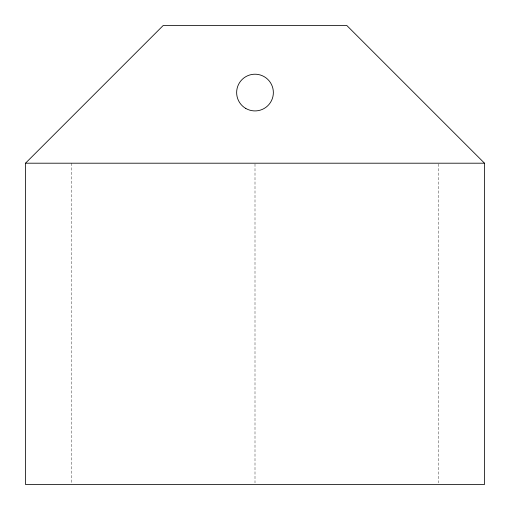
<?xml version="1.0" encoding="UTF-8"?>
<svg xmlns="http://www.w3.org/2000/svg" width="510" height="510" viewBox="0 0 510 510"><rect width="100%" height="100%" fill="white"/><g stroke="black" fill="none" stroke-linecap="round" stroke-linejoin="round"><path stroke-width="0.38" stroke-dasharray="2.55 1.91" d="M438.6 163.997L438.6 482.906M255 163.997L255 482.906M71.4 163.2L71.4 482.906"/><path stroke-width="0.76" d="M25.5 163.2L163.2 25.5L346.8 25.5L484.5 163.2L484.5 484.5L25.5 484.5L25.5 163.2L484.5 163.2M245.82 108.464A18.36 18.36 0 0 0 273.36 92.565A18.36 18.36 0 0 0 245.82 76.666A18.36 18.36 0 0 0 245.82 108.464"/></g></svg>
